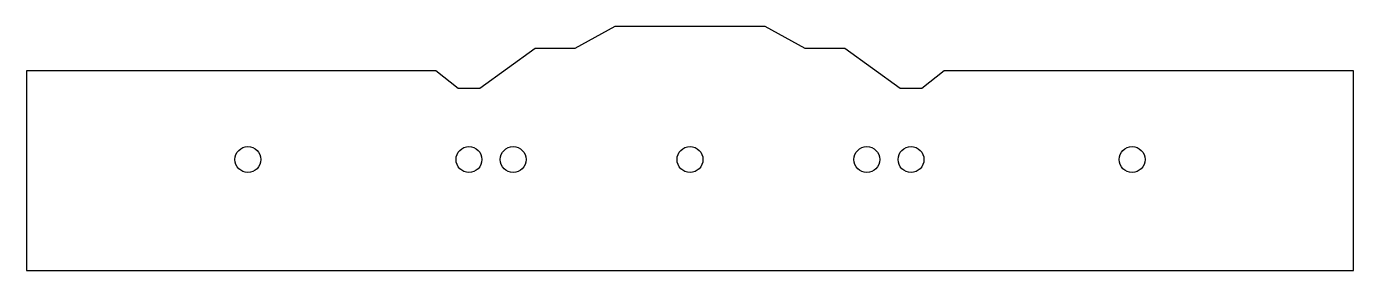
# Model space of a CAD drawing. Header units: millimetres. Extents: x -300 to 300, y -55 to 55.
import ezdxf

# ---------------------------------------------------------------- set-up
doc = ezdxf.new("R2010")
doc.units = ezdxf.units.MM
doc.layers.add('CUTOUTS', color=1, linetype='CONTINUOUS')
doc.layers.add('PERIMETER', color=5, linetype='CONTINUOUS')

msp = doc.modelspace()

# ---------------------------------------------------------------- linework, layer by layer
at = {"layer": 'CUTOUTS'}
for centre in [(-200, -5), (-100, -5), (-80, -5), (0, -5), (80, -5), (100, -5), (200, -5)]:
    msp.add_circle(centre, 5.85, dxfattribs=at)
at = {"layer": 'PERIMETER'}
for p, q in [((-34.04, 55.15), (-52.04, 45.15)), ((34.04, 55.15), (-34.04, 55.15)), ((52.04, 45.15), (34.04, 55.15)), ((-70.05, 45.15), (-95.05, 27.15)), ((-52.04, 45.15), (-70.05, 45.15)), ((70.05, 45.15), (52.04, 45.15)), ((95.05, 27.15), (70.05, 45.15)), ((-114.95, 35.15), (-300.15, 35.15)), ((-300.15, 35.15), (-300.15, -55.15)), ((-104.95, 27.15), (-114.95, 35.15)), ((114.95, 35.15), (104.95, 27.15)), ((300.15, 35.15), (114.95, 35.15)), ((300.15, -55.15), (300.15, 35.15)), ((-95.05, 27.15), (-104.95, 27.15)), ((104.95, 27.15), (95.05, 27.15)), ((-300.15, -55.15), (300.15, -55.15))]:
    msp.add_line(p, q, dxfattribs=at)

doc.saveas('drawing.dxf')
